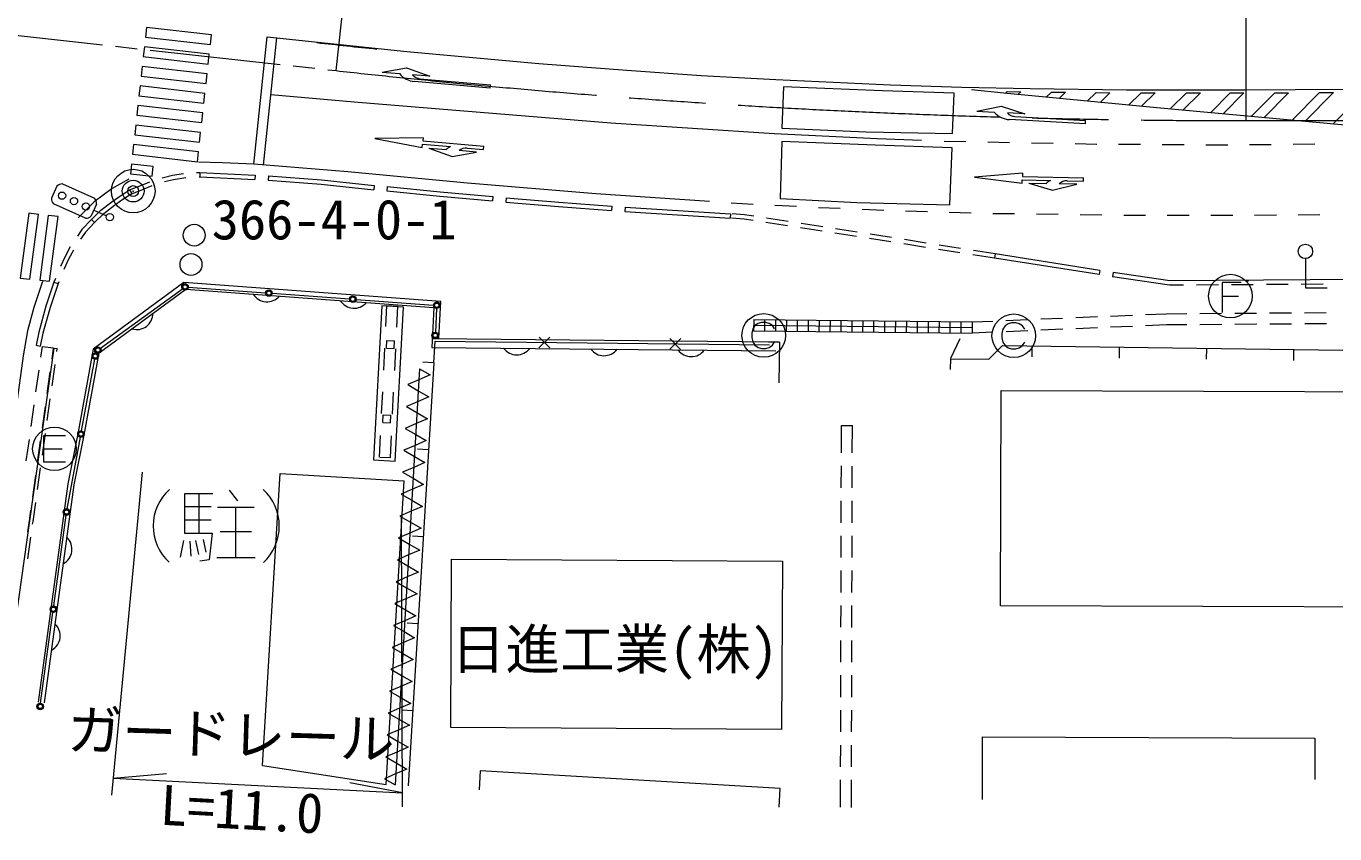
# Model space of a CAD drawing. Units: millimetres, scale not verified. Extents: x 40000 to 680000, y 20000 to 380000.
# Drawn here: x 93508 to 153508, y 242916 to 279962 of the extents above; entities that cross this region are included whole.
import ezdxf
from ezdxf.enums import TextEntityAlignment as Align

# ---------------------------------------------------------------- set-up
doc = ezdxf.new("R2010")
doc.units = ezdxf.units.MM
doc.header["$LTSCALE"] = 1000
doc.header["$PDMODE"] = 32
doc.header["$PDSIZE"] = 500
doc.linetypes.add('CHAIN', pattern=[18.5, 12, -1.5, 3.5, -1.5])
doc.linetypes.add('USER1', pattern=[2, 1, -1])
for name, color, linetype, lineweight in [('M-BGD', 7, 'Continuous', 13), ('M-BGD-EXST', 7, 'Continuous', 13), ('M-BMK', 2, 'Continuous', 13), ('M-BMK-SRVR', 3, 'Continuous', 13), ('M-STR-HTXT', 7, 'Continuous', 13), ('M-STR-STRC', 7, 'Continuous', 13)]:
    doc.layers.add(name, color=color, linetype=linetype, lineweight=lineweight)
doc.layers.add('M-BMK-HTXT', color=7, linetype='Continuous')
doc.styles.add('ＭＳ ゴシック', font='')
doc.styles.get('ＭＳ ゴシック').set_extended_font_data('MS Gothic')

msp = doc.modelspace()

# ---------------------------------------------------------------- linework, layer by layer
at = {"layer": 'M-BGD'}
for p, q in [((135597, 274691), (136597, 274672)), ((137597, 274652), (138597, 274633)), ((139596, 274613), (140596, 274594)), ((141596, 274575), (142583, 274555)), ((142583, 274555), (142596, 274555)), ((143596, 274549), (144596, 274543)), ((145596, 274536), (146596, 274530)), ((147596, 274524), (148579, 274518)), ((148579, 274518), (148596, 274518)), ((149596, 274528), (150596, 274539)), ((151596, 274549), (152596, 274560)), ((99744, 273009), (100222, 273131)), ((100222, 273131), (100723, 273207)), ((100262, 272935), (100835, 273021)), ((101321, 273249), (101474, 273257)), ((101434, 273054), (101464, 273056)), ((101474, 273257), (101464, 273057)), ((101464, 273057), (103993, 272928)), ((104623, 273092), (104609, 272892)), ((98248, 272448), (98838, 272687)), ((98357, 272276), (98913, 272502)), ((98838, 272687), (99174, 272826)), ((98913, 272502), (99282, 272654)), ((99854, 272831), (100262, 272935)), ((110065, 272601), (110045, 272402)), ((115511, 272089), (115494, 271890)), ((120970, 271654), (120957, 271454)), ((120957, 271454), (125786, 271151)), ((120970, 271654), (125799, 271351)), ((125799, 271351), (125786, 271151)), ((126442, 271314), (125871, 271347)), ((126865, 271248), (126442, 271314)), ((96065, 270635), (95855, 270332)), ((96498, 271094), (96065, 270635)), ((96643, 270956), (96220, 270509)), ((96498, 271094), (96639, 270951)), ((126421, 271115), (125840, 271148)), ((126834, 271050), (126421, 271115)), ((128415, 270804), (127427, 270958)), ((128446, 271001), (127458, 271155)), ((129996, 270557), (129008, 270711)), ((130027, 270754), (129039, 270909)), ((131607, 270508), (130619, 270662)), ((96220, 270509), (96002, 270193)), ((131577, 270310), (130589, 270464)), ((133157, 270063), (132169, 270218)), ((133188, 270261), (132200, 270415)), ((134769, 270014), (133781, 270169)), ((95522, 269833), (95273, 269370)), ((95673, 269692), (95452, 269281)), ((134738, 269817), (133750, 269971)), ((136319, 269570), (135331, 269724)), ((136350, 269768), (135362, 269922)), ((137900, 269323), (136912, 269477)), ((137931, 269521), (136943, 269675)), ((95273, 269370), (95076, 268939)), ((95452, 269281), (95231, 268796)), ((142704, 268564), (137900, 269323)), ((152157, 269299), (152157, 267965)), ((94847, 268384), (94779, 268216)), ((94779, 268216), (94969, 268152)), ((95004, 268240), (94969, 268152)), ((142735, 268762), (142704, 268564)), ((145926, 268077), (143314, 268461)), ((149220, 268205), (148345, 268205)), ((148345, 268205), (148345, 266830)), ((146571, 268081), (145926, 268077)), ((148171, 268092), (147171, 268085)), ((149771, 268103), (148771, 268096)), ((151371, 268115), (150371, 268108)), ((152971, 268126), (151971, 268119)), ((152157, 267965), (153157, 267965)), ((148345, 267580), (149095, 267580)), ((126863, 266507), (126858, 265987)), ((127363, 266502), (127358, 265982)), ((127863, 266497), (127858, 265977)), ((128363, 266491), (128358, 265971)), ((128863, 266486), (128858, 265966)), ((129363, 266481), (129357, 265961)), ((129863, 266476), (129857, 265956)), ((130363, 266470), (130357, 265950)), ((130863, 266465), (130857, 265945)), ((131363, 266460), (131357, 265940)), ((131863, 266455), (131857, 265935)), ((132363, 266449), (132357, 265929)), ((132863, 266444), (132857, 265924)), ((133363, 266439), (133357, 265919)), ((133863, 266434), (133857, 265914)), ((134363, 266429), (134357, 265909)), ((134863, 266423), (134857, 265903)), ((135363, 266418), (135357, 265898)), ((135863, 266413), (135857, 265893)), ((136363, 266408), (136357, 265888)), ((136884, 266396), (137831, 266436)), ((138430, 266462), (139429, 266504)), ((140029, 266530), (141028, 266572)), ((141627, 266598), (142627, 266640)), ((143226, 266665), (144225, 266708)), ((144825, 266733), (145771, 266773)), ((145771, 266773), (146717, 266780)), ((147317, 266785), (148317, 266792)), ((148917, 266796), (149917, 266803)), ((150517, 266807), (151517, 266815)), ((152117, 266819), (153117, 266826)), ((126858, 265987), (136879, 265882)), ((126860, 266247), (136882, 266142)), ((136879, 265896), (137834, 265936)), ((138434, 265962), (139433, 266004)), ((140032, 266029), (141032, 266072)), ((141631, 266097), (142630, 266140)), ((143230, 266165), (144229, 266208)), ((144828, 266233), (145783, 266274)), ((145783, 266274), (146725, 266280)), ((147325, 266285), (148325, 266292)), ((148925, 266296), (149925, 266303)), ((150525, 266307), (151525, 266315)), ((152125, 266319), (153125, 266326)), ((94181, 264772), (94251, 265271)), ((94251, 265271), (94767, 265204)), ((110029, 265195), (110044, 265544)), ((110044, 265544), (110394, 265528)), ((110378, 265179), (110394, 265528)), ((112110, 265223), (127885, 265067)), ((127889, 265467), (112144, 265623)), ((128039, 265465), (127539, 265470)), ((128039, 265465), (128020, 263595)), ((135900, 264733), (136324, 265639)), ((139620, 265292), (139613, 264792)), ((143620, 265237), (143613, 264737)), ((94696, 264700), (94766, 265199)), ((94785, 265196), (94934, 265175)), ((94916, 265045), (94934, 265175)), ((110029, 265195), (110378, 265179)), ((135883, 264708), (135875, 264208)), ((147619, 265182), (147612, 264682)), ((151619, 265127), (151612, 264627)), ((93958, 263187), (94097, 264178)), ((94473, 263115), (94612, 264106)), ((94693, 263460), (94832, 264450)), ((111543, 264244), (110418, 245160)), ((112194, 264526), (111022, 245124)), ((111543, 264244), (112028, 263964)), ((112194, 264526), (111695, 264556)), ((111514, 263742), (111000, 263521)), ((111000, 263521), (111484, 263240)), ((112028, 263964), (111514, 263742)), ((94471, 261876), (94610, 262866)), ((111969, 262959), (111455, 262738)), ((111484, 263240), (111969, 262959)), ((93736, 261603), (93875, 262593)), ((94251, 261531), (94390, 262521)), ((111455, 262738), (110941, 262516)), ((110941, 262516), (111425, 262236)), ((111425, 262236), (111909, 261955)), ((109862, 261788), (109877, 262137)), ((109862, 261788), (110211, 261772)), ((109877, 262137), (110227, 262122)), ((110211, 261772), (110227, 262122)), ((111395, 261733), (110882, 261512)), ((111909, 261955), (111395, 261733)), ((130884, 260388), (130887, 261645)), ((130887, 261645), (131387, 261643)), ((131384, 260387), (131387, 261643)), ((93514, 260018), (93653, 261009)), ((94249, 260291), (94388, 261281)), ((110882, 261512), (111366, 261231)), ((111366, 261231), (111850, 260951)), ((94029, 259946), (94168, 260937)), ((111336, 260729), (110822, 260507)), ((110822, 260507), (111307, 260227)), ((111850, 260951), (111336, 260729)), ((111953, 260533), (111454, 260563)), ((111791, 259946), (111277, 259724)), ((111307, 260227), (111791, 259946)), ((93807, 258362), (93946, 259352)), ((94027, 258706), (94166, 259697)), ((98820, 259510), (97416, 244696)), ((104346, 246057), (105151, 259441)), ((105151, 259441), (110840, 259110)), ((111277, 259724), (110763, 259503)), ((110763, 259503), (111247, 259222)), ((111247, 259222), (111732, 258942)), ((130880, 258788), (130883, 259788)), ((131380, 258787), (131383, 259787)), ((102818, 258686), (103195, 258194)), ((110019, 245184), (110840, 259110)), ((111218, 258720), (110704, 258498)), ((111732, 258942), (111218, 258720)), ((93822, 257245), (93944, 258112)), ((102072, 258505), (100761, 258505)), ((100761, 258505), (100761, 256710)), ((101417, 258505), (101417, 256710)), ((110704, 258498), (111188, 258218)), ((111188, 258218), (111673, 257937)), ((130877, 257188), (130879, 258188)), ((131377, 257187), (131379, 258187)), ((93654, 257269), (93724, 257768)), ((100761, 257932), (101990, 257932)), ((102277, 257899), (103958, 257899)), ((103105, 257899), (103105, 255587)), ((111159, 257716), (110645, 257494)), ((110645, 257494), (111129, 257213)), ((110756, 244155), (110717, 257421)), ((111673, 257937), (111159, 257716)), ((93583, 256761), (93654, 257269)), ((93805, 257122), (93822, 257245)), ((100761, 257325), (101982, 257325)), ((111613, 256933), (111099, 256711)), ((111129, 257213), (111613, 256933)), ((93584, 255537), (93722, 256528)), ((100728, 256374), (100572, 255612)), ((100761, 256710), (102031, 256710)), ((101015, 256333), (101064, 255653)), ((101277, 256374), (101408, 255727)), ((101630, 256415), (101745, 255833)), ((102031, 256710), (101892, 255489)), ((102400, 256784), (103835, 256784)), ((111099, 256711), (110585, 256489)), ((110585, 256489), (111070, 256209)), ((111070, 256209), (111554, 255928)), ((111712, 256540), (111213, 256571)), ((130873, 255588), (130875, 256588)), ((131373, 255587), (131375, 256587)), ((111040, 255707), (110526, 255485)), ((111554, 255928), (111040, 255707)), ((101892, 255489), (101474, 255415)), ((102253, 255587), (104007, 255587)), ((110526, 255485), (111011, 255204)), ((111011, 255204), (111495, 254924)), ((112971, 247793), (113015, 255510)), ((113015, 255510), (128182, 255426)), ((110981, 254702), (110467, 254481)), ((110467, 254481), (110951, 254200)), ((111495, 254924), (110981, 254702)), ((130869, 253988), (130871, 254988)), ((131369, 253987), (131371, 254987)), ((111436, 253920), (110922, 253698)), ((110951, 254200), (111436, 253920)), ((110922, 253698), (110408, 253476)), ((110408, 253476), (110892, 253196)), ((130865, 252388), (130868, 253388)), ((131365, 252387), (131368, 253387)), ((110862, 252693), (110349, 252472)), ((111376, 252915), (110862, 252693)), ((110892, 253196), (111376, 252915)), ((110349, 252472), (110833, 252191)), ((110833, 252191), (111317, 251911)), ((111471, 252548), (110972, 252578)), ((110803, 251689), (110289, 251467)), ((110289, 251467), (110774, 251187)), ((111317, 251911), (110803, 251689)), ((130862, 250788), (130864, 251788)), ((131362, 250787), (131364, 251787)), ((111258, 250906), (110744, 250685)), ((110774, 251187), (111258, 250906)), ((110744, 250685), (110230, 250463)), ((110230, 250463), (110714, 250182)), ((110685, 249680), (110171, 249458)), ((111199, 249902), (110685, 249680)), ((110714, 250182), (111199, 249902)), ((130858, 249188), (130860, 250188)), ((131358, 249187), (131360, 250187)), ((110171, 249458), (110655, 249178)), ((110655, 249178), (111140, 248897)), ((110626, 248676), (110112, 248454)), ((110112, 248454), (110596, 248173)), ((111140, 248897), (110626, 248676)), ((111230, 248555), (110731, 248585)), ((130854, 247588), (130857, 248588)), ((131354, 247587), (131357, 248587)), ((111080, 247893), (110566, 247671)), ((110596, 248173), (111080, 247893)), ((110566, 247671), (110052, 247450)), ((110052, 247450), (110537, 247169)), ((110507, 246667), (109993, 246445)), ((111021, 246888), (110507, 246667)), ((110537, 247169), (111021, 246888)), ((130850, 245988), (130853, 246988)), ((131350, 245987), (131353, 246987)), ((104346, 246057), (110019, 245184)), ((109993, 246445), (110478, 246165)), ((110478, 246165), (110962, 245884)), ((97490, 245470), (99935, 245688)), ((97490, 245470), (110754, 244798)), ((110448, 245662), (109934, 245441)), ((109934, 245441), (110418, 245160)), ((110962, 245884), (110448, 245662)), ((114330, 245798), (114280, 244935)), ((110754, 244798), (108343, 245262)), ((130846, 244132), (130849, 245388)), ((131346, 244131), (131349, 245387))]:
    msp.add_line(p, q, dxfattribs=at)
at = {"layer": 'M-BGD', "linetype": 'USER1'}
for p, q in [((110208, 260170), (110547, 267122)), ((109715, 260194), (110214, 260170))]:
    msp.add_line(p, q, dxfattribs=at)
at = {"layer": 'M-BGD'}
for points in [[(101474, 273257), (104003, 273128), (103993, 272928)], [(104623, 273092), (107043, 272912), (109468, 272657), (109447, 272458)], [(96498, 271094), (96931, 271521), (97439, 271911), (97733, 272124), (98248, 272448), (98355, 272279)], [(104609, 272892), (107025, 272713), (109447, 272458)], [(110045, 272402), (112470, 272163), (114889, 271955)], [(110065, 272601), (112489, 272362), (114906, 272154), (114889, 271955)], [(96639, 270951), (97063, 271370), (97559, 271750), (97845, 271958), (98355, 272279)], [(115494, 271890), (117917, 271685), (120344, 271500)], [(115511, 272089), (117933, 271884), (120359, 271700), (120344, 271500)], [(195836, 270610), (184297, 270310), (183383, 270313), (180948, 270260), (160961, 268381), (145940, 268277), (143343, 268659), (143314, 268461)], [(142735, 268762), (137931, 269521), (137900, 269323)], [(94779, 268216), (94409, 267117), (94083, 265925), (93959, 265331), (94154, 265290)], [(112430, 265636), (112513, 267330), (100741, 268201), (96577, 265142), (95875, 261264), (95417, 258975), (94055, 248962)], [(94969, 268152), (94601, 267059), (94277, 265878), (94154, 265290)], [(94352, 248922), (95713, 258925), (96170, 261207), (96851, 264971), (100830, 267894), (112199, 267052), (112110, 265223)], [(126863, 266507), (136884, 266402), (136879, 265882)], [(135883, 264708), (137645, 264680), (138271, 265310), (202897, 264423), (203511, 248317)], [(92025, 246067), (92563, 249317), (93674, 257266), (94785, 265196)], [(128182, 255426), (128139, 247708), (112971, 247793)], [(137360, 244492), (137359, 247362), (152587, 247306), (152587, 245408)], [(128034, 244138), (128084, 245001), (114330, 245798)]]:
    msp.add_lwpolyline(points, dxfattribs=at)
for points in [[(109818, 267133), (109435, 260063), (110418, 260009), (110801, 267080)], [(156732, 253317), (138174, 253378), (138206, 263255), (156764, 263194)]]:
    msp.add_lwpolyline(points, close=True, dxfattribs=at)
at = {"layer": 'M-BGD', "linetype": 'USER1'}
msp.add_lwpolyline([(109709, 260194), (110047, 267147), (110547, 267122)], dxfattribs=at)
at = {"layer": 'M-BGD'}
for centre, radius in [((101212, 270372), 500), ((101064, 269031), 500), ((152157, 269632), 333), ((148720, 267580), 1000)]:
    msp.add_circle(centre, radius, dxfattribs=at)
at = {"layer": 'M-BGD', "color": 253}
for radius, start, end in [(358700, 263.66175, 264.10334), (367450, 270.46955, 270.48572)]:
    msp.add_arc((146434, 635715), radius, start, end, dxfattribs=at)
at = {"layer": 'M-BGD'}
for centre, radius, start, end in [((104553, 268069), 750, 212.63661, 318.89682), ((108542, 267774), 750, 212.63661, 318.89682), ((98574, 266795), 750, 253.17219, 359.4324), ((116002, 265635), 750, 216.30064, 322.56084), ((120002, 265595), 750, 216.30064, 322.56084), ((124002, 265555), 750, 216.30064, 322.56084), ((101554, 257039), 2228, 131.69789, 228.01917), ((102832, 257030), 2282, 312.86378, 47.4164), ((94856, 255966), 750, 299.12082, 45.38102), ((94317, 252002), 750, 299.12082, 45.38102)]:
    msp.add_arc(centre, radius, start, end, dxfattribs=at)
at = {"layer": 'M-BGD-EXST'}
for p, q in [((95305, 261176), (94305, 261176)), ((94305, 261176), (94305, 259976)), ((94305, 260576), (95155, 260576)), ((94305, 259976), (95305, 259976))]:
    msp.add_line(p, q, dxfattribs=at)
msp.add_circle((94805, 260576), 1000, dxfattribs=at)
at = {"layer": 'M-BMK'}
for p, q in [((91037, 279760), (97000, 279102)), ((97597, 279037), (98591, 278927)), ((99187, 278861), (105151, 278203)), ((105747, 278138), (106741, 278028)), ((107338, 277962), (107714, 277921))]:
    msp.add_line(p, q, dxfattribs=at)
at = {"layer": 'M-BMK', "linetype": 'CHAIN'}
for centre, radius, start, end in [((149381, 655629), 380000, 263.70489, 270.01939), ((148781, 4275629), 4000000, 270.0095, 271.02493)]:
    msp.add_arc(centre, radius, start, end, dxfattribs=at)
at = {"layer": 'M-BMK-SRVR'}
for radius in [1000, 500]:
    msp.add_circle((98415, 272397), radius, dxfattribs=at)
msp.add_point((98415, 272397), dxfattribs=at)
at = {"layer": 'M-STR-HTXT'}
for p, q in [((107714, 277921), (111552, 312710)), ((149444, 275629), (149438, 310629))]:
    msp.add_line(p, q, dxfattribs=at)
at = {"layer": 'M-STR-STRC'}
for p, q in [((103940, 273628), (104553, 279477)), ((104388, 273581), (105001, 279430)), ((109824, 277853), (110621, 277784)), ((114779, 277121), (111307, 277423)), ((111562, 277551), (114792, 277271)), ((114779, 277121), (114792, 277271)), ((138392, 276877), (138485, 276968)), ((138485, 276968), (139112, 276954)), ((138978, 276822), (139112, 276954)), ((140279, 276699), (140518, 276934)), ((140518, 276934), (141153, 276928)), ((140865, 276644), (141153, 276928)), ((142157, 276522), (142560, 276913)), ((142560, 276913), (143199, 276906)), ((142746, 276466), (143199, 276906)), ((144055, 276343), (144627, 276898)), ((144627, 276898), (145273, 276898)), ((144643, 276287), (145273, 276898)), ((145953, 276164), (146708, 276898)), ((146542, 276109), (147354, 276898)), ((146708, 276898), (147354, 276898)), ((147808, 275991), (148706, 276897)), ((148388, 275937), (149339, 276897)), ((148706, 276897), (149339, 276897)), ((149676, 275817), (150754, 276905)), ((150256, 275763), (151391, 276909)), ((150754, 276905), (151391, 276909)), ((151545, 275643), (152807, 276917)), ((152125, 275589), (153444, 276921)), ((152807, 276917), (153444, 276921)), ((153415, 275469), (154853, 276930)), ((137097, 276059), (137895, 276015)), ((142072, 275481), (138592, 275675)), ((138843, 275812), (142080, 275631)), ((142072, 275481), (142080, 275631)), ((111706, 274847), (111693, 274698)), ((111667, 274399), (111680, 274548)), ((111680, 274548), (112963, 274437)), ((111693, 274698), (114483, 274456)), ((111966, 274373), (112763, 274304)), ((113729, 274371), (114470, 274307)), ((114470, 274307), (114483, 274456)), ((139185, 273215), (139181, 273065)), ((139181, 273065), (141981, 273008)), ((141978, 272858), (141981, 273008)), ((94911, 272624), (94665, 272077)), ((95176, 272724), (96634, 272066)), ((139175, 272765), (139178, 272915)), ((139178, 272915), (140466, 272889)), ((139475, 272759), (140275, 272742)), ((141235, 272873), (141978, 272858)), ((96223, 271155), (94765, 271812)), ((96734, 271802), (96488, 271255)), ((125837, 271856), (126836, 271804)), ((96611, 271528), (97189, 271268)), ((127835, 271751), (128833, 271698)), ((129832, 271646), (130831, 271607)), ((131830, 271567), (132830, 271528)), ((133829, 271489), (134828, 271461)), ((135828, 271433), (136828, 271404)), ((137827, 271376), (138827, 271362)), ((139827, 271347), (140827, 271333)), ((141827, 271318), (142827, 271304)), ((143827, 271290), (144827, 271290)), ((145827, 271291), (146827, 271292)), ((147827, 271293), (148827, 271294)), ((149827, 271294), (150827, 271302)), ((151827, 271310), (152827, 271318)), ((96920, 265193), (100668, 267914)), ((100939, 267991), (104487, 267732)), ((104786, 267710), (108333, 267451)), ((108633, 267429), (112180, 267169)), ((112323, 267008), (112271, 265926)), ((126823, 266077), (126773, 265877)), ((126773, 265877), (126773, 265677)), ((126923, 266227), (126823, 266077)), ((127073, 266327), (126923, 266227)), ((127223, 266377), (127073, 266327)), ((127423, 266377), (127223, 266377)), ((127573, 266327), (127423, 266377)), ((127723, 266227), (127573, 266327)), ((127823, 266077), (127723, 266227)), ((138288, 266061), (138238, 265861)), ((138238, 265861), (138238, 265661)), ((138388, 266211), (138288, 266061)), ((138538, 266311), (138388, 266211)), ((138688, 266361), (138538, 266311)), ((138888, 266361), (138688, 266361)), ((139038, 266311), (138888, 266361)), ((139188, 266211), (139038, 266311)), ((139288, 266061), (139188, 266211)), ((117518, 265699), (117018, 265209)), ((117023, 265704), (117513, 265204)), ((123518, 265633), (123018, 265143)), ((123023, 265638), (123513, 265138)), ((126773, 265677), (126823, 265477)), ((126823, 265477), (126923, 265327)), ((126923, 265327), (127073, 265227)), ((127073, 265227), (127223, 265177)), ((127423, 265177), (127573, 265227)), ((127573, 265227), (127723, 265327)), ((127723, 265327), (127823, 265477)), ((138238, 265661), (138288, 265461)), ((138288, 265461), (138388, 265311)), ((138388, 265311), (138538, 265211)), ((138538, 265211), (138688, 265161)), ((138888, 265161), (139038, 265211)), ((139038, 265211), (139188, 265311)), ((139188, 265311), (139288, 265461)), ((96046, 261402), (96649, 264684)), ((96737, 264968), (96737, 264968)), ((127223, 265177), (127423, 265177)), ((138688, 265161), (138888, 265161)), ((95388, 257824), (95992, 261106)), ((94777, 253367), (95341, 257528)), ((94172, 248908), (94736, 253069))]:
    msp.add_line(p, q, dxfattribs=at)
for points in [[(102004, 279567), (99024, 279907), (98975, 279460), (101954, 279120)], [(101904, 278672), (98926, 279011), (98876, 278564), (101855, 278224)], [(101804, 277776), (98827, 278115), (98778, 277668), (101755, 277329)], [(101704, 276880), (98729, 277220), (98679, 276772), (101655, 276433)], [(136049, 276885), (132774, 276998), (128235, 277181), (128150, 275286), (132019, 275112), (135982, 275044)], [(101605, 275984), (98630, 276324), (98581, 275876), (101555, 275537)], [(101505, 275088), (98532, 275428), (98482, 274980), (101456, 274641)], [(101406, 274193), (98433, 274532), (98384, 274084), (101357, 273745)], [(135961, 274379), (132439, 274508), (128151, 274673), (128073, 272061), (131591, 271870), (135850, 271764)], [(98335, 273636), (98285, 273188), (99277, 273075), (99326, 273523)], [(93624, 271377), (93229, 268410), (93677, 268360), (94071, 271327)], [(94127, 268310), (94574, 268260), (94968, 271226), (94521, 271276)]]:
    msp.add_lwpolyline(points, close=True, dxfattribs=at)
for points in [[(104553, 279477), (110959, 278800), (117014, 278252)], [(109824, 277853), (110946, 278057), (112016, 277662), (111219, 277732)], [(117014, 278252), (121051, 277940), (124459, 277703), (127886, 277512), (133143, 277267), (136408, 277164), (139533, 277095), (143955, 277048), (149388, 277047), (153997, 277074), (159026, 277113), (163125, 277144), (169977, 277127), (179097, 277053), (183841, 277025), (191306, 276956)], [(104726, 276831), (108545, 276485), (114132, 276030)], [(190024, 275349), (179531, 275096), (172715, 274912), (166847, 274778), (162594, 274709), (159882, 274867), (157936, 275046), (156303, 275202), (151326, 275663), (145347, 276221), (141047, 276627), (138328, 276883), (136854, 277041)], [(114132, 276030), (120312, 275521), (127809, 275031), (132521, 274807), (134564, 274729)], [(137097, 276059), (138212, 276297), (139293, 275937), (138494, 275981)], [(111706, 274847), (109495, 274813), (111667, 274399)], [(111966, 274373), (113036, 273979), (114158, 274183), (113361, 274252)], [(124840, 271916), (119620, 272274), (113747, 272757), (108261, 273276), (105267, 273531), (103940, 273628), (102495, 273698), (101403, 273729)], [(139185, 273215), (136980, 273034), (139175, 272765)], [(98214, 272946), (97449, 272520), (96629, 271900), (95895, 271173)], [(139475, 272759), (140569, 272436), (141675, 272714), (140875, 272730)], [(94251, 268244), (93857, 267052), (93574, 265983), (93369, 264841), (92060, 255307), (91569, 251957), (90691, 246491)], [(112194, 264526), (112253, 265509), (127582, 265341)]]:
    msp.add_lwpolyline(points, dxfattribs=at)
for centre, radius in [((95153, 272186), 167), ((95700, 271939), 167), ((96247, 271693), 167), ((97341, 271200), 167), ((100790, 268002), 150), ((100790, 268002), 120), ((100790, 268002), 100), ((104636, 267721), 150), ((104636, 267721), 120), ((104636, 267721), 100), ((108483, 267440), 150), ((108483, 267440), 120), ((108483, 267440), 100), ((112330, 267158), 150), ((112330, 267158), 120), ((112330, 267158), 100), ((127323, 265777), 1000), ((138788, 265761), 1000), ((112264, 265777), 150), ((112264, 265777), 120), ((112264, 265777), 100), ((96798, 265105), 150), ((96798, 265105), 120), ((96798, 265105), 100), ((96676, 264831), 150), ((96676, 264831), 120), ((96676, 264831), 100), ((96019, 261254), 150), ((96019, 261254), 120), ((96019, 261254), 100), ((95361, 257677), 150), ((95361, 257677), 120), ((95361, 257677), 100), ((94756, 253218), 150), ((94756, 253218), 120), ((94756, 253218), 100), ((94152, 248759), 150), ((94152, 248759), 120), ((94152, 248759), 100)]:
    msp.add_circle(centre, radius, dxfattribs=at)
for centre, radius, start, end in [((111393, 278419), 1000, 219.46121, 265.03422), ((111605, 278049), 500, 219.46121, 265.03423), ((138647, 276674), 1000, 221.23374, 266.80675), ((138870, 276311), 500, 221.23374, 266.80675), ((113414, 273545), 1000, 116.83106, 130.61572), ((113686, 273873), 500, 85.04271, 130.61572), ((113414, 273545), 1000, 85.04271, 85.04273), ((140975, 272028), 1000, 88.83377, 88.83379), ((95149, 272394), 331, 85.4438, 136.03585), ((140975, 272028), 1000, 120.62212, 134.40678), ((141225, 272373), 500, 88.83377, 134.40678), ((94961, 272038), 299, 172.5189, 228.96075), ((96450, 271845), 288, 351.27134, 50.20832), ((96271, 271428), 277, 260.05336, 321.42629)]:
    msp.add_arc(centre, radius, start, end, dxfattribs=at)

# ---------------------------------------------------------------- texts
at = {"layer": 'M-BGD', "style": 'ＭＳ ゴシック'}
msp.add_text('366-4-0-1', height=1833, dxfattribs=at).set_placement((102016, 269631), align=Align.BOTTOM_LEFT)
for s, rotation, p in [('ガードレール', 358.239, (95362, 246243)), ('L=11.0', 356.862, (99581, 242788))]:
    msp.add_text(s, height=1833, rotation=rotation, dxfattribs=at).set_placement(p, align=Align.BOTTOM_LEFT)
at = {"layer": 'M-BMK-HTXT', "style": 'ＭＳ ゴシック'}
msp.add_text('日進工業(株)', height=1833, dxfattribs=at).set_placement((112983, 249919), align=Align.BOTTOM_LEFT)

doc.saveas('drawing.dxf')
